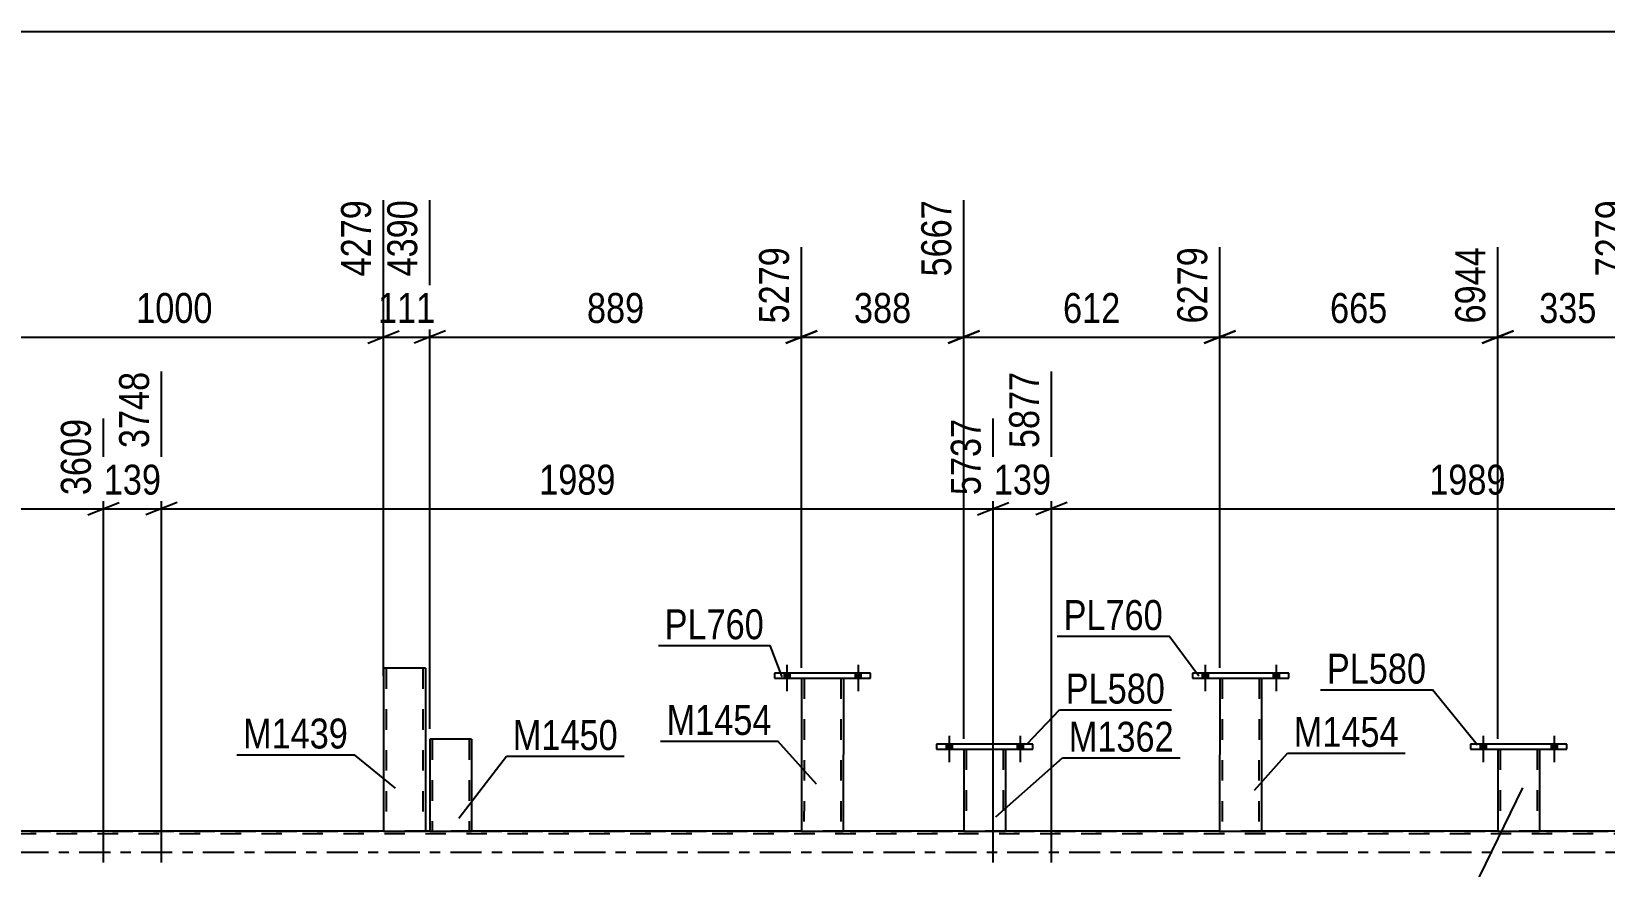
# Model space of a CAD drawing. Header units: millimetres. Extents: x -49 to 792, y -420 to 174.
# Drawn here: x 137.5 to 288, y -1.4 to 78.5 of the extents above; entities that cross this region are included whole.
import ezdxf

# ---------------------------------------------------------------- set-up
doc = ezdxf.new("R2010")
doc.units = ezdxf.units.MM
doc.linetypes.add('DXK_LINE_DOT2', pattern=[3.9198, 1.9599, -1.9599])
doc.linetypes.add('DXK_LINE_DOT3', pattern=[5.9187, 2.979, -0.9799, 0.9799, -0.9799])
doc.styles.add('Arial Narrow', font='ARIALN.TTF', dxfattribs={"height": 0.2})

# ---------------------------------------------------------------- blocks, each defined once
blk = doc.blocks.new('Bolt-122570535-5436 - 5158')
at = {"linetype": 'Continuous'}
for points in [[(276.06, 9.84), (276.62, 9.84), (276.62, 10.32), (276.06, 10.32)], [(276.06, 9.84), (276.62, 9.84), (276.62, 10.32), (276.06, 10.32)], [(282.86, 9.84), (283.42, 9.84), (283.42, 10.32), (282.86, 10.32)], [(282.86, 9.84), (283.42, 9.84), (283.42, 10.32), (282.86, 10.32)]]:
    blk.add_hatch(color=1, dxfattribs=at).paths.add_polyline_path(points)
at = {"color": 1, "linetype": 'Continuous'}
for p, q in [((276.34, 11.12), (276.34, 8.6)), ((276.34, 11.12), (276.34, 8.6)), ((283.14, 11.12), (283.14, 8.6)), ((283.14, 11.12), (283.14, 8.6)), ((276.06, 10.32), (276.06, 9.84)), ((276.06, 10.32), (276.06, 9.84)), ((276.62, 10.32), (276.62, 9.84)), ((276.62, 10.32), (276.62, 9.84)), ((282.86, 10.32), (282.86, 9.84)), ((282.86, 10.32), (282.86, 9.84)), ((283.42, 10.32), (283.42, 9.84)), ((283.42, 10.32), (283.42, 9.84))]:
    blk.add_line(p, q, dxfattribs=at)
blk = doc.blocks.new('Bolt-122570535-5438 - 5158')
at = {"linetype": 'Continuous'}
for points in [[(224.98, 9.84), (225.54, 9.84), (225.54, 10.32), (224.98, 10.32)], [(224.98, 9.84), (225.54, 9.84), (225.54, 10.32), (224.98, 10.32)], [(231.78, 9.84), (232.34, 9.84), (232.34, 10.32), (231.78, 10.32)], [(231.78, 9.84), (232.34, 9.84), (232.34, 10.32), (231.78, 10.32)]]:
    blk.add_hatch(color=1, dxfattribs=at).paths.add_polyline_path(points)
at = {"color": 1, "linetype": 'Continuous'}
for p, q in [((225.26, 11.12), (225.26, 8.6)), ((225.26, 11.12), (225.26, 8.6)), ((232.06, 11.12), (232.06, 8.6)), ((232.06, 11.12), (232.06, 8.6)), ((224.98, 10.32), (224.98, 9.84)), ((224.98, 10.32), (224.98, 9.84)), ((225.54, 10.32), (225.54, 9.84)), ((225.54, 10.32), (225.54, 9.84)), ((231.78, 10.32), (231.78, 9.84)), ((231.78, 10.32), (231.78, 9.84)), ((232.34, 10.32), (232.34, 9.84)), ((232.34, 10.32), (232.34, 9.84))]:
    blk.add_line(p, q, dxfattribs=at)
blk = doc.blocks.new('Part-122570535-5292 - 5158')
at = {"color": 2, "linetype": 'Continuous'}
for p, q in [((226.66, 9.84), (226.66, 2)), ((230.66, 9.84), (230.66, 2)), ((226.66, 2), (230.66, 2))]:
    blk.add_line(p, q, dxfattribs=at)
at = {"color": 7, "linetype": 'DXK_LINE_DOT2'}
for p, q in [((226.66, 9.84), (230.66, 9.84)), ((226.9, 9.84), (226.9, 2)), ((230.42, 9.84), (230.42, 2)), ((230.37, 2), (230.4, 2)), ((230.37, 2), (230.4, 2)), ((230.4, 2), (230.42, 2)), ((230.4, 2), (230.42, 2))]:
    blk.add_line(p, q, dxfattribs=at)
blk = doc.blocks.new('Part-122570535-5353 - 5158')
at = {"color": 2, "linetype": 'Continuous'}
for p, q in [((224.06, 10.32), (224.06, 9.84)), ((233.26, 10.32), (224.06, 10.32)), ((224.06, 9.84), (233.26, 9.84)), ((233.26, 9.84), (233.26, 10.32))]:
    blk.add_line(p, q, dxfattribs=at)
blk = doc.blocks.new('Part-122570535-5358 - 5158')
at = {"color": 2, "linetype": 'Continuous'}
for p, q in [((175.58, 10.8), (175.58, 2)), ((179.58, 10.8), (175.58, 10.8)), ((179.58, 10.8), (179.58, 2)), ((175.58, 2), (179.58, 2))]:
    blk.add_line(p, q, dxfattribs=at)
at = {"color": 7, "linetype": 'DXK_LINE_DOT2'}
for p, q in [((175.82, 10.8), (175.82, 2)), ((179.32, 10.8), (179.34, 10.8)), ((179.34, 10.8), (179.34, 2)), ((179.32, 2), (179.29, 2)), ((179.32, 2), (179.29, 2)), ((179.34, 2), (179.32, 2)), ((179.32, 2), (179.34, 2))]:
    blk.add_line(p, q, dxfattribs=at)
blk = doc.blocks.new('Part-122570535-5363 - 5158')
at = {"color": 2, "linetype": 'Continuous'}
for p, q in [((208.55, 17.12), (208.55, 16.64)), ((217.75, 17.12), (208.55, 17.12)), ((208.55, 16.64), (217.75, 16.64)), ((217.75, 16.64), (217.75, 17.12))]:
    blk.add_line(p, q, dxfattribs=at)
blk = doc.blocks.new('Part-122570535-5368 - 5158')
at = {"color": 7, "linetype": 'DXK_LINE_DOT2'}
for p, q in [((694.54, 1.76), (0, 1.76)), ((51.15, 2), (694.54, 2)), ((175.16, 2), (171.16, 2)), ((179.58, 2), (175.58, 2)), ((215.14, 2), (211.14, 2)), ((230.66, 2), (226.66, 2)), ((255.14, 2), (251.14, 2)), ((281.74, 2), (277.74, 2))]:
    blk.add_line(p, q, dxfattribs=at)
at = {"color": 2, "linetype": 'Continuous'}
for p, q in [((171.16, 2), (135.15, 2)), ((175.58, 2), (175.16, 2)), ((211.14, 2), (179.58, 2)), ((226.66, 2), (215.14, 2)), ((251.14, 2), (230.66, 2)), ((277.74, 2), (255.14, 2)), ((291.15, 2), (281.74, 2))]:
    blk.add_line(p, q, dxfattribs=at)
at = {"color": 7, "linetype": 'DXK_LINE_DOT3'}
blk.add_line((0, 0), (694.54, 0), dxfattribs=at)
blk = doc.blocks.new('Part-122570535-5429 - 5158')
at = {"color": 2, "linetype": 'Continuous'}
for p, q in [((277.74, 9.84), (277.74, 2)), ((281.74, 9.84), (281.74, 2)), ((277.74, 2), (281.74, 2))]:
    blk.add_line(p, q, dxfattribs=at)
at = {"color": 7, "linetype": 'DXK_LINE_DOT2'}
for p, q in [((277.74, 9.84), (281.74, 9.84)), ((277.98, 9.84), (277.98, 2)), ((281.5, 9.84), (281.5, 2)), ((281.45, 2), (281.48, 2)), ((281.45, 2), (281.48, 2)), ((281.48, 2), (281.5, 2)), ((281.48, 2), (281.5, 2))]:
    blk.add_line(p, q, dxfattribs=at)
blk = doc.blocks.new('Part-122570535-5434 - 5158')
at = {"color": 2, "linetype": 'Continuous'}
for p, q in [((275.14, 10.32), (275.14, 9.84)), ((284.34, 10.32), (275.14, 10.32)), ((275.14, 9.84), (284.34, 9.84)), ((284.34, 9.84), (284.34, 10.32))]:
    blk.add_line(p, q, dxfattribs=at)
blk = doc.blocks.new('Bolt-122570535-5437 - 5158')
at = {"linetype": 'Continuous'}
for points in [[(249.47, 16.64), (250.03, 16.64), (250.03, 17.12), (249.47, 17.12)], [(249.47, 16.64), (250.03, 16.64), (250.03, 17.12), (249.47, 17.12)], [(256.27, 16.64), (256.83, 16.64), (256.83, 17.12), (256.27, 17.12)], [(256.27, 16.64), (256.83, 16.64), (256.83, 17.12), (256.27, 17.12)]]:
    blk.add_hatch(color=1, dxfattribs=at).paths.add_polyline_path(points)
at = {"color": 1, "linetype": 'Continuous'}
for p, q in [((249.47, 17.12), (249.47, 16.64)), ((249.47, 17.12), (249.47, 16.64)), ((249.75, 17.92), (249.75, 15.4)), ((249.75, 17.92), (249.75, 15.4)), ((250.03, 17.12), (250.03, 16.64)), ((250.03, 17.12), (250.03, 16.64)), ((256.27, 17.12), (256.27, 16.64)), ((256.27, 17.12), (256.27, 16.64)), ((256.55, 17.92), (256.55, 15.4)), ((256.55, 17.92), (256.55, 15.4)), ((256.83, 17.12), (256.83, 16.64)), ((256.83, 17.12), (256.83, 16.64))]:
    blk.add_line(p, q, dxfattribs=at)
blk = doc.blocks.new('Part-122570535-5713 - 5158')
at = {"color": 2, "linetype": 'Continuous'}
for p, q in [((251.15, 16.64), (251.14, 2)), ((255.15, 16.64), (255.14, 2)), ((251.14, 2), (255.14, 2))]:
    blk.add_line(p, q, dxfattribs=at)
at = {"color": 7, "linetype": 'DXK_LINE_DOT2'}
for p, q in [((251.15, 16.64), (255.15, 16.64)), ((251.39, 16.64), (251.38, 2)), ((254.91, 16.64), (254.9, 2)), ((254.85, 2), (254.89, 2)), ((254.85, 2), (254.89, 2)), ((254.89, 2), (254.9, 2)), ((254.89, 2), (254.9, 2))]:
    blk.add_line(p, q, dxfattribs=at)
blk = doc.blocks.new('Bolt-122570535-5580 - 5158')
at = {"linetype": 'Continuous'}
for points in [[(209.47, 16.64), (210.03, 16.64), (210.03, 17.12), (209.47, 17.12)], [(209.47, 16.64), (210.03, 16.64), (210.03, 17.12), (209.47, 17.12)], [(216.27, 16.64), (216.83, 16.64), (216.83, 17.12), (216.27, 17.12)], [(216.27, 16.64), (216.83, 16.64), (216.83, 17.12), (216.27, 17.12)]]:
    blk.add_hatch(color=1, dxfattribs=at).paths.add_polyline_path(points)
at = {"color": 1, "linetype": 'Continuous'}
for p, q in [((209.47, 17.12), (209.47, 16.64)), ((209.47, 17.12), (209.47, 16.64)), ((209.75, 17.92), (209.75, 15.4)), ((209.75, 17.92), (209.75, 15.4)), ((210.03, 17.12), (210.03, 16.64)), ((210.03, 17.12), (210.03, 16.64)), ((216.27, 17.12), (216.27, 16.64)), ((216.27, 17.12), (216.27, 16.64)), ((216.55, 17.92), (216.55, 15.4)), ((216.55, 17.92), (216.55, 15.4)), ((216.83, 17.12), (216.83, 16.64)), ((216.83, 17.12), (216.83, 16.64))]:
    blk.add_line(p, q, dxfattribs=at)
blk = doc.blocks.new('Part-122570535-5703 - 5158')
at = {"color": 2, "linetype": 'Continuous'}
for p, q in [((171.16, 17.6), (171.16, 2)), ((175.16, 17.6), (171.16, 17.6)), ((175.16, 17.6), (175.16, 2)), ((171.16, 2), (175.16, 2))]:
    blk.add_line(p, q, dxfattribs=at)
at = {"color": 7, "linetype": 'DXK_LINE_DOT2'}
for p, q in [((171.4, 17.6), (171.4, 2)), ((174.9, 17.6), (174.92, 17.6)), ((174.92, 17.6), (174.92, 2)), ((174.9, 2), (174.86, 2)), ((174.9, 2), (174.86, 2)), ((174.92, 2), (174.9, 2)), ((174.9, 2), (174.92, 2))]:
    blk.add_line(p, q, dxfattribs=at)
blk = doc.blocks.new('Part-122570535-5708 - 5158')
at = {"color": 2, "linetype": 'Continuous'}
for p, q in [((211.15, 16.64), (211.14, 2)), ((215.15, 16.64), (215.14, 2)), ((211.14, 2), (215.14, 2))]:
    blk.add_line(p, q, dxfattribs=at)
at = {"color": 7, "linetype": 'DXK_LINE_DOT2'}
for p, q in [((211.15, 16.64), (215.15, 16.64)), ((211.39, 16.64), (211.38, 2)), ((214.91, 16.64), (214.9, 2)), ((214.85, 2), (214.89, 2)), ((214.85, 2), (214.89, 2)), ((214.89, 2), (214.9, 2)), ((214.89, 2), (214.9, 2))]:
    blk.add_line(p, q, dxfattribs=at)
blk = doc.blocks.new('Part-122570535-5718 - 5158')
at = {"color": 2, "linetype": 'Continuous'}
for p, q in [((248.55, 17.12), (248.55, 16.64)), ((257.75, 17.12), (248.55, 17.12)), ((248.55, 16.64), (257.75, 16.64)), ((257.75, 16.64), (257.75, 17.12))]:
    blk.add_line(p, q, dxfattribs=at)
blk = doc.blocks.new('StraightDimension-122570535-9915 - 3943')
at = {"color": 7, "linetype": 'Continuous'}
blk.add_line((15.62, 78.55), (709.84, 78.55), dxfattribs=at)
blk = doc.blocks.new('StraightDimension-122570535-39177 - 5158')
at = {"color": 7, "linetype": 'Continuous'}
for p, q in [((251.15, 17.64), (251.15, 57.91)), ((277.74, 10.84), (277.74, 57.91)), ((252.65, 49.9), (249.65, 48.7)), ((276.24, 48.7), (279.24, 49.9)), ((251.15, 49.3), (277.74, 49.3))]:
    blk.add_line(p, q, dxfattribs=at)
at = {"color": 0, "linetype": 'Continuous'}
blk.add_wipeout([(277.14, 58.51), (272.94, 58.51), (272.94, 50), (277.14, 50)], dxfattribs=at)
at = {"color": 0}
blk.add_wipeout([(267.79, 50.05), (267.79, 54.25), (261.1, 54.25), (261.1, 50.05)], dxfattribs=at)
at = {"color": 3, "linetype": 'Continuous', "style": 'Arial Narrow'}
blk.add_text('6944', height=2.863, rotation=90.0002, dxfattribs=at).set_placement((276.54, 50.6))
at = {"color": 3, "style": 'Arial Narrow'}
blk.add_text('665', height=2.863, dxfattribs=at).set_placement((261.7, 50.65))
blk = doc.blocks.new('StraightDimension-122570535-6661 - 5158')
at = {"color": 7, "linetype": 'Continuous'}
for p, q in [((149.93, -1), (149.93, 45.99)), ((229.49, -1), (229.49, 41.49)), ((151.43, 33.47), (148.43, 32.27)), ((227.99, 32.27), (230.99, 33.47)), ((149.93, 32.87), (229.49, 32.87))]:
    blk.add_line(p, q, dxfattribs=at)
at = {"color": 0, "linetype": 'Continuous'}
blk.add_wipeout([(228.89, 42.09), (224.69, 42.09), (224.69, 33.57), (228.89, 33.57)], dxfattribs=at)
at = {"color": 0}
blk.add_wipeout([(193.97, 33.62), (193.97, 37.82), (185.45, 37.82), (185.45, 33.62)], dxfattribs=at)
at = {"color": 3, "linetype": 'Continuous', "style": 'Arial Narrow'}
blk.add_text('5737', height=2.863, rotation=90.0002, dxfattribs=at).set_placement((228.29, 34.17))
at = {"color": 3, "style": 'Arial Narrow'}
blk.add_text('1989', height=2.863, dxfattribs=at).set_placement((186.05, 34.22))
blk = doc.blocks.new('StraightDimension-122570535-6627 - 5158')
at = {"color": 7, "linetype": 'Continuous'}
for p, q in [((235.07, -1), (235.07, 45.99)), ((314.63, -1), (314.63, 41.49)), ((236.57, 33.47), (233.57, 32.27)), ((313.13, 32.27), (316.13, 33.47)), ((235.07, 32.87), (314.63, 32.87))]:
    blk.add_line(p, q, dxfattribs=at)
at = {"color": 0, "linetype": 'Continuous'}
blk.add_wipeout([(314.03, 42.09), (309.83, 42.09), (309.83, 33.57), (314.03, 33.57)], dxfattribs=at)
at = {"color": 0}
blk.add_wipeout([(279.1, 33.62), (279.1, 37.82), (270.59, 37.82), (270.59, 33.62)], dxfattribs=at)
at = {"color": 3, "linetype": 'Continuous', "style": 'Arial Narrow'}
blk.add_text('7866', height=2.863, rotation=90.0002, dxfattribs=at).set_placement((313.43, 34.17))
at = {"color": 3, "style": 'Arial Narrow'}
blk.add_text('1989', height=2.863, dxfattribs=at).set_placement((271.19, 34.22))
blk = doc.blocks.new('StraightDimension-122570535-39178 - 5158')
at = {"color": 7, "linetype": 'Continuous'}
for p, q in [((226.66, 10.84), (226.66, 62.41)), ((251.15, 17.64), (251.15, 57.91)), ((228.16, 49.9), (225.16, 48.7)), ((249.65, 48.7), (252.65, 49.9)), ((226.66, 49.3), (251.15, 49.3))]:
    blk.add_line(p, q, dxfattribs=at)
at = {"color": 0, "linetype": 'Continuous'}
blk.add_wipeout([(250.55, 58.51), (246.35, 58.51), (246.35, 50), (250.55, 50)], dxfattribs=at)
at = {"color": 0}
blk.add_wipeout([(242.25, 50.05), (242.25, 54.25), (235.56, 54.25), (235.56, 50.05)], dxfattribs=at)
at = {"color": 3, "linetype": 'Continuous', "style": 'Arial Narrow'}
blk.add_text('6279', height=2.863, rotation=90.0002, dxfattribs=at).set_placement((249.95, 50.6))
at = {"color": 3, "style": 'Arial Narrow'}
blk.add_text('612', height=2.863, dxfattribs=at).set_placement((236.16, 50.65))
blk = doc.blocks.new('StraightDimension-122570535-39179 - 5158')
at = {"color": 7, "linetype": 'Continuous'}
for p, q in [((226.66, 10.84), (226.66, 62.41)), ((211.15, 17.64), (211.15, 57.91)), ((212.65, 49.9), (209.65, 48.7)), ((225.16, 48.7), (228.16, 49.9)), ((211.15, 49.3), (226.66, 49.3))]:
    blk.add_line(p, q, dxfattribs=at)
at = {"color": 0}
blk.add_wipeout([(222.25, 50.05), (222.25, 54.25), (215.56, 54.25), (215.56, 50.05)], dxfattribs=at)
at = {"color": 3, "style": 'Arial Narrow'}
blk.add_text('388', height=2.863, dxfattribs=at).set_placement((216.16, 50.65))
at = {"color": 0, "linetype": 'Continuous'}
blk.add_wipeout([(226.06, 63.01), (221.86, 63.01), (221.86, 54.5), (226.06, 54.5)], dxfattribs=at)
at = {"color": 3, "linetype": 'Continuous', "style": 'Arial Narrow'}
blk.add_text('5667', height=2.863, rotation=90.0002, dxfattribs=at).set_placement((225.46, 55.1))
blk = doc.blocks.new('StraightDimension-122570535-6695 - 5158')
at = {"color": 7, "linetype": 'Continuous'}
for p, q in [((60.54, -1), (60.54, 41.49)), ((144.36, -1), (144.36, 41.49)), ((62.04, 33.47), (59.04, 32.27)), ((142.86, 32.27), (145.86, 33.47)), ((60.54, 32.87), (144.36, 32.87))]:
    blk.add_line(p, q, dxfattribs=at)
at = {"color": 0, "linetype": 'Continuous'}
blk.add_wipeout([(143.76, 42.09), (139.56, 42.09), (139.56, 33.57), (143.76, 33.57)], dxfattribs=at)
at = {"color": 0}
blk.add_wipeout([(106.7, 33.62), (106.7, 37.82), (98.19, 37.82), (98.19, 33.62)], dxfattribs=at)
at = {"color": 3, "linetype": 'Continuous', "style": 'Arial Narrow'}
blk.add_text('3609', height=2.863, rotation=90.0002, dxfattribs=at).set_placement((143.16, 34.17))
at = {"color": 3, "style": 'Arial Narrow'}
blk.add_text('2095', height=2.863, dxfattribs=at).set_placement((98.79, 34.22))
blk = doc.blocks.new('StraightDimension-122570535-6642 - 5158')
at = {"color": 7, "linetype": 'Continuous'}
for p, q in [((235.07, -1), (235.07, 45.99)), ((229.49, -1), (229.49, 41.49)), ((227.99, 32.27), (230.99, 33.47)), ((236.57, 33.47), (233.57, 32.27)), ((229.49, 32.87), (235.07, 32.87))]:
    blk.add_line(p, q, dxfattribs=at)
at = {"color": 0}
blk.add_wipeout([(235.62, 33.62), (235.62, 37.82), (228.94, 37.82), (228.94, 33.62)], dxfattribs=at)
at = {"color": 3, "style": 'Arial Narrow'}
blk.add_text('139', height=2.863, dxfattribs=at).set_placement((229.54, 34.22))
at = {"color": 0, "linetype": 'Continuous'}
blk.add_wipeout([(234.47, 46.59), (230.27, 46.59), (230.27, 38.07), (234.47, 38.07)], dxfattribs=at)
at = {"color": 3, "linetype": 'Continuous', "style": 'Arial Narrow'}
blk.add_text('5877', height=2.863, rotation=90.0002, dxfattribs=at).set_placement((233.87, 38.67))
blk = doc.blocks.new('StraightDimension-122570535-6680 - 5158')
at = {"color": 7, "linetype": 'Continuous'}
for p, q in [((149.93, -1), (149.93, 45.99)), ((144.36, -1), (144.36, 41.49)), ((142.86, 32.27), (145.86, 33.47)), ((151.43, 33.47), (148.43, 32.27)), ((144.36, 32.87), (149.93, 32.87))]:
    blk.add_line(p, q, dxfattribs=at)
at = {"color": 0}
blk.add_wipeout([(150.49, 33.62), (150.49, 37.82), (143.8, 37.82), (143.8, 33.62)], dxfattribs=at)
at = {"color": 3, "style": 'Arial Narrow'}
blk.add_text('139', height=2.863, dxfattribs=at).set_placement((144.4, 34.22))
at = {"color": 0, "linetype": 'Continuous'}
blk.add_wipeout([(149.33, 46.59), (145.13, 46.59), (145.13, 38.07), (149.33, 38.07)], dxfattribs=at)
at = {"color": 3, "linetype": 'Continuous', "style": 'Arial Narrow'}
blk.add_text('3748', height=2.863, rotation=90.0002, dxfattribs=at).set_placement((148.73, 38.67))
blk = doc.blocks.new('StraightDimension-122570535-39176 - 5158')
at = {"color": 7, "linetype": 'Continuous'}
for p, q in [((291.15, 17.64), (291.15, 62.41)), ((277.74, 10.84), (277.74, 57.91)), ((279.24, 49.9), (276.24, 48.7)), ((289.65, 48.7), (292.65, 49.9)), ((277.74, 49.3), (291.15, 49.3))]:
    blk.add_line(p, q, dxfattribs=at)
at = {"color": 0}
blk.add_wipeout([(287.79, 50.05), (287.79, 54.25), (281.11, 54.25), (281.11, 50.05)], dxfattribs=at)
at = {"color": 3, "style": 'Arial Narrow'}
blk.add_text('335', height=2.863, dxfattribs=at).set_placement((281.71, 50.65))
at = {"color": 0, "linetype": 'Continuous'}
blk.add_wipeout([(290.55, 63.01), (286.35, 63.01), (286.35, 54.5), (290.55, 54.5)], dxfattribs=at)
at = {"color": 3, "linetype": 'Continuous', "style": 'Arial Narrow'}
blk.add_text('7279', height=2.863, rotation=90.0002, dxfattribs=at).set_placement((289.95, 55.1))
blk = doc.blocks.new('StraightDimension-122570535-39180 - 5158')
at = {"color": 7, "linetype": 'Continuous'}
for p, q in [((175.58, 11.8), (175.58, 62.41)), ((211.15, 17.64), (211.15, 57.91)), ((177.08, 49.9), (174.08, 48.7)), ((209.65, 48.7), (212.65, 49.9)), ((175.58, 49.3), (211.15, 49.3))]:
    blk.add_line(p, q, dxfattribs=at)
at = {"color": 0, "linetype": 'Continuous'}
blk.add_wipeout([(210.55, 58.51), (206.35, 58.51), (206.35, 50), (210.55, 50)], dxfattribs=at)
at = {"color": 0}
blk.add_wipeout([(196.71, 50.05), (196.71, 54.25), (190.02, 54.25), (190.02, 50.05)], dxfattribs=at)
at = {"color": 3, "linetype": 'Continuous', "style": 'Arial Narrow'}
blk.add_text('5279', height=2.863, rotation=90.0002, dxfattribs=at).set_placement((209.95, 50.6))
at = {"color": 3, "style": 'Arial Narrow'}
blk.add_text('889', height=2.863, dxfattribs=at).set_placement((190.62, 50.65))
blk = doc.blocks.new('StraightDimension-122570535-39181 - 5158')
at = {"color": 7, "linetype": 'Continuous'}
for p, q in [((171.16, 16.84), (171.16, 62.41)), ((175.58, 11.8), (175.58, 62.41)), ((169.66, 48.7), (172.66, 49.9)), ((177.08, 49.9), (174.08, 48.7)), ((171.16, 49.3), (175.58, 49.3))]:
    blk.add_line(p, q, dxfattribs=at)
at = {"color": 0}
blk.add_wipeout([(176.71, 50.05), (176.71, 54.25), (170.03, 54.25), (170.03, 50.05)], dxfattribs=at)
at = {"color": 3, "style": 'Arial Narrow'}
blk.add_text('111', height=2.863, dxfattribs=at).set_placement((170.63, 50.65))
at = {"color": 0, "linetype": 'Continuous'}
blk.add_wipeout([(174.98, 63.01), (170.78, 63.01), (170.78, 54.5), (174.98, 54.5)], dxfattribs=at)
at = {"color": 3, "linetype": 'Continuous', "style": 'Arial Narrow'}
blk.add_text('4390', height=2.863, rotation=90.0002, dxfattribs=at).set_placement((174.38, 55.1))
blk = doc.blocks.new('StraightDimension-122570535-39182 - 5158')
at = {"color": 7, "linetype": 'Continuous'}
for p, q in [((131.15, 17.61), (131.15, 62.41)), ((171.16, 16.84), (171.16, 62.41)), ((132.65, 49.9), (129.65, 48.7)), ((169.66, 48.7), (172.66, 49.9)), ((131.15, 49.3), (171.16, 49.3))]:
    blk.add_line(p, q, dxfattribs=at)
at = {"color": 0, "linetype": 'Continuous'}
blk.add_wipeout([(170.56, 63.01), (166.36, 63.01), (166.36, 54.5), (170.56, 54.5)], dxfattribs=at)
at = {"color": 0}
blk.add_wipeout([(155.41, 50.05), (155.41, 54.25), (146.9, 54.25), (146.9, 50.05)], dxfattribs=at)
at = {"color": 3, "linetype": 'Continuous', "style": 'Arial Narrow'}
blk.add_text('4279', height=2.863, rotation=90.0002, dxfattribs=at).set_placement((169.96, 55.1))
at = {"color": 3, "style": 'Arial Narrow'}
blk.add_text('1000', height=2.863, dxfattribs=at).set_placement((147.5, 50.65))
blk = doc.blocks.new('Mark-122570535-5288 - 5158')
at = {"color": 0}
blk.add_wipeout([(246.76, 9.61), (246.76, 12.61), (236.71, 12.61), (236.71, 9.61)], dxfattribs=at)
blk.add_wipeout([(246.76, 9.61), (246.76, 12.61), (236.71, 12.61), (236.71, 9.61)], dxfattribs=at)
at = {"color": 30, "linetype": 'Continuous'}
for p, q in [((229.72, 3.38), (236.11, 9.01)), ((236.11, 9.01), (247.36, 9.01))]:
    blk.add_line(p, q, dxfattribs=at)
at = {"color": 3, "style": 'Arial Narrow'}
blk.add_text('M1362', height=2.863, dxfattribs=at).set_placement((236.71, 9.61))
blk = doc.blocks.new('Mark-122570535-5349 - 5158')
at = {"color": 0}
blk.add_wipeout([(245.93, 14.22), (245.93, 17.22), (236.42, 17.22), (236.42, 14.22)], dxfattribs=at)
blk.add_wipeout([(245.93, 14.22), (245.93, 17.22), (236.42, 17.22), (236.42, 14.22)], dxfattribs=at)
at = {"color": 30, "linetype": 'Continuous'}
for p, q in [((232.71, 10.32), (235.82, 13.62)), ((235.82, 13.62), (246.53, 13.62))]:
    blk.add_line(p, q, dxfattribs=at)
at = {"color": 3, "style": 'Arial Narrow'}
blk.add_text('PL580', height=2.863, dxfattribs=at).set_placement((236.42, 14.22))
blk = doc.blocks.new('Mark-122570535-5354 - 5158')
at = {"color": 0}
blk.add_wipeout([(193.58, 9.77), (193.58, 12.77), (183.53, 12.77), (183.53, 9.77)], dxfattribs=at)
blk.add_wipeout([(193.58, 9.77), (193.58, 12.77), (183.53, 12.77), (183.53, 9.77)], dxfattribs=at)
at = {"color": 30, "linetype": 'Continuous'}
for p, q in [((178.36, 3.24), (182.93, 9.17)), ((182.93, 9.17), (194.18, 9.17))]:
    blk.add_line(p, q, dxfattribs=at)
at = {"color": 3, "style": 'Arial Narrow'}
blk.add_text('M1450', height=2.863, dxfattribs=at).set_placement((183.53, 9.77))
blk = doc.blocks.new('Mark-122570535-5359 - 5158')
at = {"color": 0}
blk.add_wipeout([(207.55, 20.38), (207.55, 23.38), (198.05, 23.38), (198.05, 20.38)], dxfattribs=at)
blk.add_wipeout([(207.55, 20.38), (207.55, 23.38), (198.05, 23.38), (198.05, 20.38)], dxfattribs=at)
at = {"color": 30, "linetype": 'Continuous'}
for p in [(197.45, 19.78), (209.28, 16.79)]:
    blk.add_line(p, (208.15, 19.78), dxfattribs=at)
at = {"color": 3, "style": 'Arial Narrow'}
blk.add_text('PL760', height=2.863, dxfattribs=at).set_placement((198.05, 20.38))
blk = doc.blocks.new('Mark-122570535-5425 - 5158')
at = {"color": 0}
blk.add_wipeout([(272.96, -6.72), (272.96, -3.72), (262.91, -3.72), (262.91, -6.72)], dxfattribs=at)
blk.add_wipeout([(272.96, -6.72), (272.96, -3.72), (262.91, -3.72), (262.91, -6.72)], dxfattribs=at)
at = {"color": 30, "linetype": 'Continuous'}
for p in [(280.1, 6.14), (262.31, -7.32)]:
    blk.add_line(p, (273.56, -7.32), dxfattribs=at)
at = {"color": 3, "style": 'Arial Narrow'}
blk.add_text('M1362', height=2.863, dxfattribs=at).set_placement((262.91, -6.72))
blk = doc.blocks.new('Mark-122570535-5430 - 5158')
at = {"color": 0}
blk.add_wipeout([(270.9, 16.13), (270.9, 19.13), (261.4, 19.13), (261.4, 16.13)], dxfattribs=at)
blk.add_wipeout([(270.9, 16.13), (270.9, 19.13), (261.4, 19.13), (261.4, 16.13)], dxfattribs=at)
at = {"color": 30, "linetype": 'Continuous'}
for p in [(260.8, 15.53), (275.82, 10.23)]:
    blk.add_line(p, (271.5, 15.53), dxfattribs=at)
at = {"color": 3, "style": 'Arial Narrow'}
blk.add_text('PL580', height=2.863, dxfattribs=at).set_placement((261.4, 16.13))
blk = doc.blocks.new('Mark-122570535-5699 - 5158')
at = {"color": 0}
blk.add_wipeout([(167.78, 9.92), (167.78, 12.92), (157.72, 12.92), (157.72, 9.92)], dxfattribs=at)
blk.add_wipeout([(167.78, 9.92), (167.78, 12.92), (157.72, 12.92), (157.72, 9.92)], dxfattribs=at)
at = {"color": 30, "linetype": 'Continuous'}
for p in [(157.12, 9.32), (172.32, 6.11)]:
    blk.add_line(p, (168.38, 9.32), dxfattribs=at)
at = {"color": 3, "style": 'Arial Narrow'}
blk.add_text('M1439', height=2.863, dxfattribs=at).set_placement((157.72, 9.92))
blk = doc.blocks.new('Mark-122570535-5704 - 5158')
at = {"color": 0}
blk.add_wipeout([(208.29, 11.22), (208.29, 14.22), (198.24, 14.22), (198.24, 11.22)], dxfattribs=at)
blk.add_wipeout([(208.29, 11.22), (208.29, 14.22), (198.24, 14.22), (198.24, 11.22)], dxfattribs=at)
at = {"color": 30, "linetype": 'Continuous'}
for p in [(197.64, 10.62), (212.59, 6.51)]:
    blk.add_line(p, (208.89, 10.62), dxfattribs=at)
at = {"color": 3, "style": 'Arial Narrow'}
blk.add_text('M1454', height=2.863, dxfattribs=at).set_placement((198.24, 11.22))
blk = doc.blocks.new('Mark-122570535-5709 - 5158')
at = {"color": 0}
blk.add_wipeout([(268.28, 10.08), (268.28, 13.08), (258.23, 13.08), (258.23, 10.08)], dxfattribs=at)
blk.add_wipeout([(268.28, 10.08), (268.28, 13.08), (258.23, 13.08), (258.23, 10.08)], dxfattribs=at)
at = {"color": 30, "linetype": 'Continuous'}
for p, q in [((254.47, 5.94), (257.63, 9.48)), ((257.63, 9.48), (268.88, 9.48))]:
    blk.add_line(p, q, dxfattribs=at)
at = {"color": 3, "style": 'Arial Narrow'}
blk.add_text('M1454', height=2.863, dxfattribs=at).set_placement((258.23, 10.08))
blk = doc.blocks.new('Mark-122570535-5714 - 5158')
at = {"color": 0}
blk.add_wipeout([(245.72, 21.26), (245.72, 24.26), (236.21, 24.26), (236.21, 21.26)], dxfattribs=at)
blk.add_wipeout([(245.72, 21.26), (245.72, 24.26), (236.21, 24.26), (236.21, 21.26)], dxfattribs=at)
at = {"color": 30, "linetype": 'Continuous'}
for p in [(235.61, 20.66), (249.14, 16.83)]:
    blk.add_line(p, (246.32, 20.66), dxfattribs=at)
at = {"color": 3, "style": 'Arial Narrow'}
blk.add_text('PL760', height=2.863, dxfattribs=at).set_placement((236.21, 21.26))

msp = doc.modelspace()

# ---------------------------------------------------------------- block references
for name in ['StraightDimension-122570535-9915 - 3943', 'Part-122570535-5703 - 5158', 'Part-122570535-5363 - 5158', 'Bolt-122570535-5580 - 5158', 'Part-122570535-5708 - 5158', 'Part-122570535-5718 - 5158', 'Bolt-122570535-5437 - 5158', 'Part-122570535-5713 - 5158', 'Part-122570535-5358 - 5158', 'Bolt-122570535-5438 - 5158', 'Bolt-122570535-5436 - 5158', 'Part-122570535-5353 - 5158', 'Part-122570535-5292 - 5158', 'Part-122570535-5434 - 5158', 'Part-122570535-5429 - 5158', 'Part-122570535-5368 - 5158']:
    msp.add_blockref(name, (0, 0))

# ---------------------------------------------------------------- next in the draw order: block references
for name in ['StraightDimension-122570535-39177 - 5158', 'StraightDimension-122570535-6661 - 5158', 'StraightDimension-122570535-6695 - 5158']:
    msp.add_blockref(name, (0, 0))

# ---------------------------------------------------------------- next in the draw order: block references
for name in ['StraightDimension-122570535-6680 - 5158', 'StraightDimension-122570535-6627 - 5158']:
    msp.add_blockref(name, (0, 0))

# ---------------------------------------------------------------- next in the draw order: block references
for name in ['StraightDimension-122570535-39178 - 5158', 'StraightDimension-122570535-39176 - 5158', 'Mark-122570535-5425 - 5158']:
    msp.add_blockref(name, (0, 0))

# ---------------------------------------------------------------- next in the draw order: block references
for name in ['StraightDimension-122570535-39179 - 5158', 'Mark-122570535-5430 - 5158']:
    msp.add_blockref(name, (0, 0))

# ---------------------------------------------------------------- next in the draw order: block references
for name in ['StraightDimension-122570535-39180 - 5158', 'StraightDimension-122570535-6642 - 5158', 'Mark-122570535-5709 - 5158']:
    msp.add_blockref(name, (0, 0))

# ---------------------------------------------------------------- next in the draw order: block references
for name in ['StraightDimension-122570535-39181 - 5158', 'Mark-122570535-5359 - 5158', 'Mark-122570535-5704 - 5158', 'Mark-122570535-5354 - 5158', 'Mark-122570535-5288 - 5158']:
    msp.add_blockref(name, (0, 0))

# ---------------------------------------------------------------- next in the draw order: block references
for name in ['StraightDimension-122570535-39182 - 5158', 'Mark-122570535-5349 - 5158', 'Mark-122570535-5699 - 5158']:
    msp.add_blockref(name, (0, 0))

# ---------------------------------------------------------------- next in the draw order: block references
msp.add_blockref('Mark-122570535-5714 - 5158', (0, 0))

doc.saveas('drawing.dxf')
